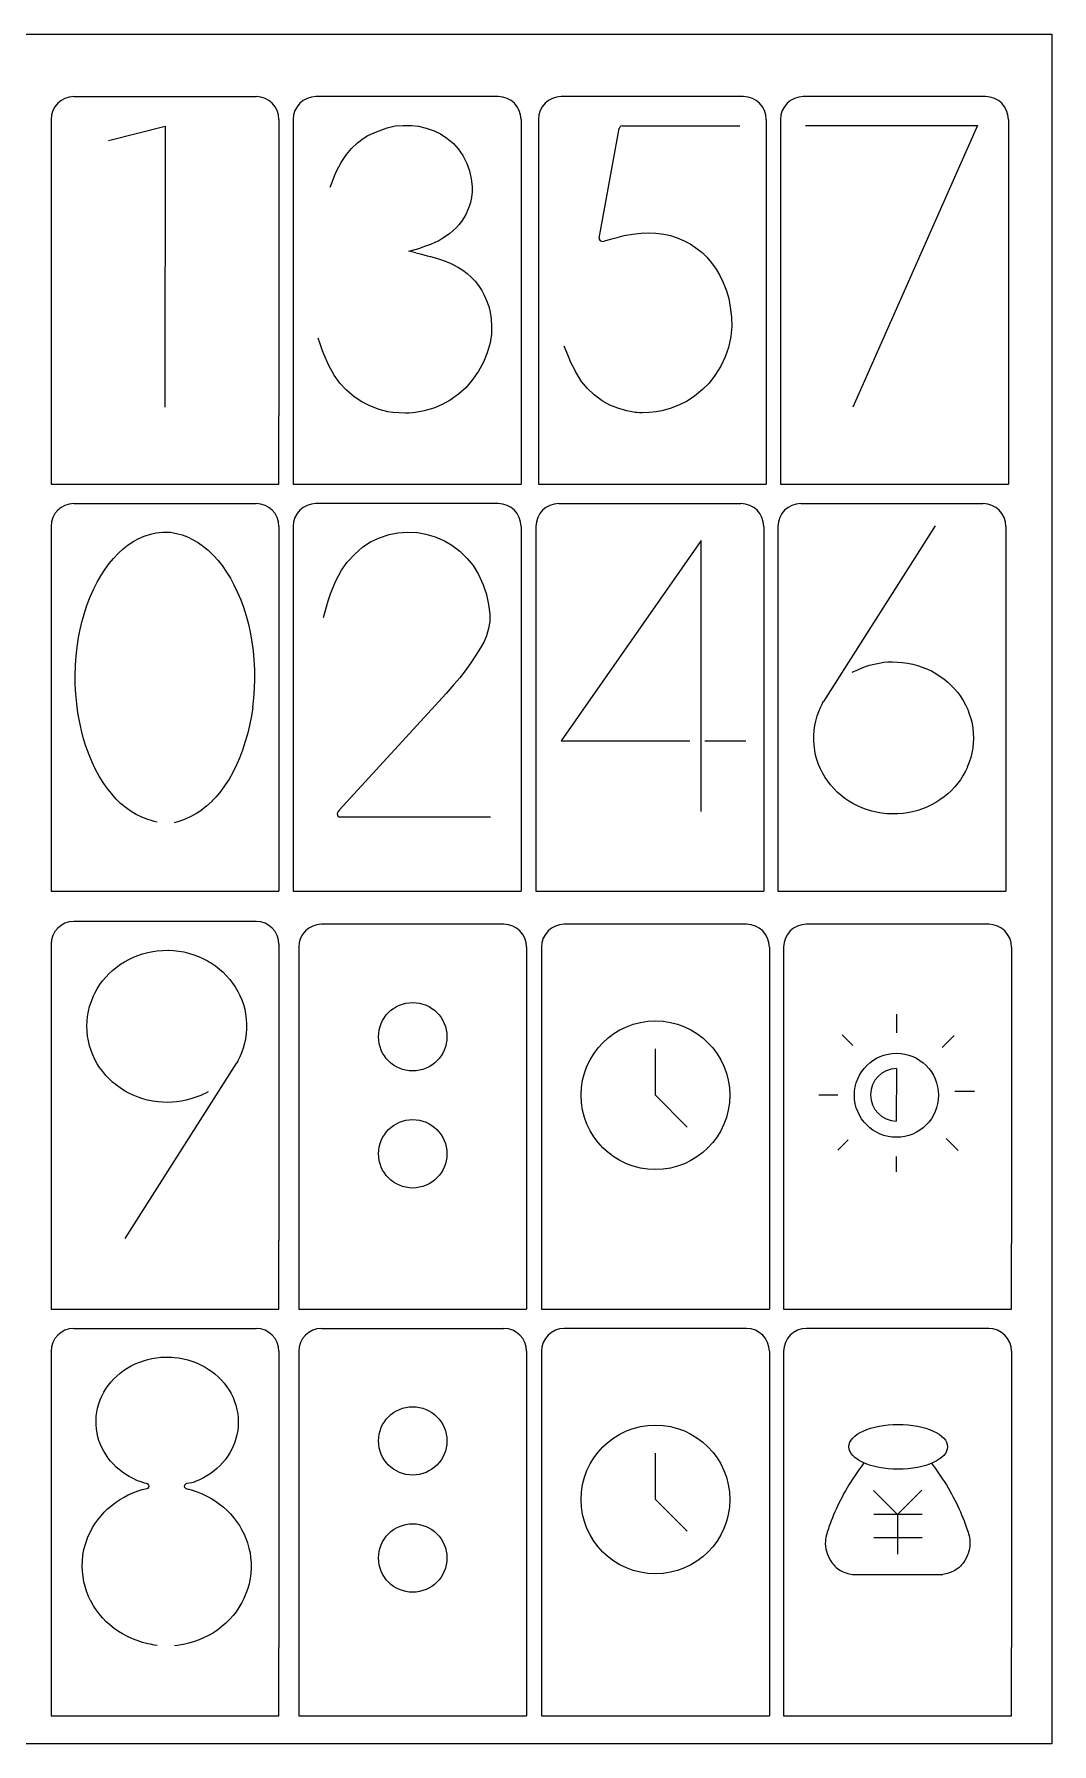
# Model space of a CAD drawing. Header units: millimetres. Extents: x 2133 to 4632, y 1065 to 2652.
# Drawn here: x 3165.2 to 3343.9, y 2342.4 to 2642.4 of the extents above; entities that cross this region are included whole.
import ezdxf

# ---------------------------------------------------------------- set-up
doc = ezdxf.new("R2010")
doc.units = ezdxf.units.MM
doc.layers.add('细实线', color=7, linetype='Continuous', lineweight=25)

msp = doc.modelspace()

# ---------------------------------------------------------------- linework, layer by layer
at = {"color": 7, "linetype": 'Continuous', "lineweight": 25}
for p, q in [((3172.208, 2631.488), (3204.208, 2631.488)), ((3246.7, 2631.488), (3214.7, 2631.488)), ((3289.744, 2631.488), (3257.744, 2631.488)), ((3332.237, 2631.488), (3300.237, 2631.488)), ((3168.208, 2627.488), (3168.208, 2575.488)), ((3208.208, 2627.488), (3208.208, 2575.488)), ((3210.7, 2627.488), (3210.7, 2575.488)), ((3250.7, 2627.488), (3250.7, 2575.488)), ((3253.744, 2627.488), (3253.744, 2575.488)), ((3293.744, 2627.488), (3293.744, 2575.488)), ((3296.237, 2627.488), (3296.237, 2575.488)), ((3336.237, 2627.488), (3336.237, 2575.488)), ((3172.208, 2560.076), (3204.208, 2560.076)), ((3246.7, 2560.076), (3214.7, 2560.076)), ((3257.3, 2560.076), (3289.3, 2560.076)), ((3299.792, 2560.076), (3331.792, 2560.076)), ((3168.208, 2556.076), (3168.208, 2504.076)), ((3208.208, 2556.076), (3208.208, 2504.076)), ((3210.7, 2556.076), (3210.7, 2504.076)), ((3250.7, 2556.076), (3250.7, 2504.076)), ((3253.3, 2556.076), (3253.3, 2504.076)), ((3293.3, 2556.076), (3293.3, 2504.076)), ((3295.792, 2556.076), (3295.792, 2504.076)), ((3335.792, 2556.076), (3335.792, 2504.076)), ((3204.208, 2486.74), (3172.208, 2486.74)), ((3247.68, 2486.253), (3215.68, 2486.253)), ((3290.279, 2486.253), (3258.279, 2486.253)), ((3332.772, 2486.253), (3300.772, 2486.253)), ((3168.208, 2482.74), (3168.208, 2430.74)), ((3208.208, 2482.74), (3208.208, 2430.74)), ((3211.68, 2482.253), (3211.68, 2430.253)), ((3251.68, 2482.253), (3251.68, 2430.253)), ((3254.279, 2482.253), (3254.279, 2430.253)), ((3294.279, 2482.253), (3294.279, 2430.253)), ((3296.772, 2482.253), (3296.772, 2430.253)), ((3336.772, 2482.253), (3336.772, 2430.253)), ((3172.208, 2415.328), (3204.208, 2415.328)), ((3215.679, 2415.328), (3247.679, 2415.328)), ((3290.279, 2415.328), (3258.279, 2415.328)), ((3332.772, 2415.328), (3300.772, 2415.328)), ((3168.208, 2411.328), (3168.208, 2359.328)), ((3208.208, 2411.328), (3208.208, 2359.328)), ((3211.679, 2411.328), (3211.679, 2359.328)), ((3251.679, 2411.328), (3251.679, 2359.328)), ((3254.279, 2411.328), (3254.279, 2359.328)), ((3294.279, 2411.328), (3294.279, 2359.328)), ((3296.772, 2411.328), (3296.772, 2359.328)), ((3336.772, 2411.328), (3336.772, 2359.328))]:
    msp.add_line(p, q, dxfattribs=at)
for points in [[(3223.809, 2624.661), (3225.35, 2625.333)], [(3225.35, 2625.333), (3227.211, 2626.019)], [(3227.211, 2626.019), (3228.584, 2626.338)], [(3228.584, 2626.338), (3229.98, 2626.449)], [(3229.98, 2626.449), (3231.469, 2626.442)], [(3231.469, 2626.442), (3232.717, 2626.303)], [(3232.717, 2626.303), (3234.059, 2625.973)], [(3234.059, 2625.973), (3235.432, 2625.498)], [(3235.432, 2625.498), (3236.552, 2624.961)], [(3220.068, 2621.358), (3220.964, 2622.417)], [(3220.964, 2622.417), (3221.97, 2623.371)], [(3221.97, 2623.371), (3222.971, 2624.169)], [(3222.971, 2624.169), (3223.809, 2624.661)], [(3236.552, 2624.961), (3237.685, 2624.196)], [(3237.685, 2624.196), (3238.82, 2623.245)], [(3238.82, 2623.245), (3239.666, 2622.332)], [(3239.666, 2622.332), (3240.453, 2621.144)], [(3218.314, 2618.4), (3219.125, 2619.923)], [(3219.125, 2619.923), (3220.068, 2621.358)], [(3240.453, 2621.144), (3241.167, 2619.752)], [(3241.167, 2619.752), (3241.645, 2618.446)], [(3217.175, 2615.611), (3217.536, 2616.509)], [(3217.536, 2616.509), (3217.971, 2617.593)], [(3217.971, 2617.593), (3218.314, 2618.4)], [(3241.645, 2618.446), (3241.961, 2617.077)], [(3241.961, 2617.077), (3242.136, 2615.748)], [(3242.005, 2613.818), (3241.817, 2612.887)], [(3242.128, 2614.76), (3242.005, 2613.818)], [(3242.136, 2615.748), (3242.128, 2614.76)], [(3240.646, 2610.195), (3240.237, 2609.597)], [(3240.979, 2610.783), (3240.646, 2610.195)], [(3241.324, 2611.504), (3240.979, 2610.783)], [(3241.607, 2612.191), (3241.324, 2611.504)], [(3241.817, 2612.887), (3241.607, 2612.191)], [(3237.619, 2607.039), (3236.974, 2606.629)], [(3238.176, 2607.457), (3237.619, 2607.039)], [(3238.784, 2607.974), (3238.176, 2607.457)], [(3239.312, 2608.476), (3238.784, 2607.974)], [(3239.759, 2608.979), (3239.312, 2608.476)], [(3240.237, 2609.597), (3239.759, 2608.979)], [(3267.582, 2606.785), (3268.815, 2607.097)], [(3268.815, 2607.097), (3270.255, 2607.363)], [(3270.255, 2607.363), (3271.761, 2607.547)], [(3271.761, 2607.547), (3273.018, 2607.606)], [(3273.018, 2607.606), (3274.345, 2607.534)], [(3274.345, 2607.534), (3275.746, 2607.36)], [(3275.746, 2607.36), (3276.904, 2607.117)], [(3276.904, 2607.117), (3278.097, 2606.726)], [(3233.153, 2604.963), (3232.994, 2604.917)], [(3233.305, 2605.009), (3233.153, 2604.963)], [(3233.952, 2605.226), (3233.288, 2605.004)], [(3234.813, 2605.552), (3233.952, 2605.226)], [(3235.572, 2605.874), (3234.813, 2605.552)], [(3236.236, 2606.208), (3235.572, 2605.874)], [(3236.974, 2606.629), (3236.236, 2606.208)], [(3265.416, 2606.171), (3266.385, 2606.456)], [(3266.372, 2606.453), (3267.582, 2606.785)], [(3278.097, 2606.726), (3279.352, 2606.208)], [(3279.352, 2606.208), (3280.376, 2605.678)], [(3280.376, 2605.678), (3281.397, 2604.986)], [(3281.397, 2604.986), (3282.462, 2604.138)], [(3282.462, 2604.138), (3283.318, 2603.327)], [(3232.992, 2603.879), (3233.658, 2603.708)], [(3233.658, 2603.708), (3234.238, 2603.569)], [(3234.238, 2603.569), (3234.795, 2603.438)], [(3234.795, 2603.438), (3235.843, 2603.154)], [(3235.843, 2603.154), (3236.935, 2602.804)], [(3236.935, 2602.804), (3237.831, 2602.464)], [(3237.831, 2602.464), (3238.775, 2602.016)], [(3238.746, 2602.029), (3239.724, 2601.495)], [(3239.693, 2601.512), (3240.457, 2601.029)], [(3240.457, 2601.029), (3241.221, 2600.435)], [(3283.318, 2603.327), (3284.133, 2602.35)], [(3284.133, 2602.35), (3284.965, 2601.187)], [(3284.965, 2601.187), (3285.614, 2600.107)], [(3241.221, 2600.435), (3241.995, 2599.743)], [(3241.995, 2599.743), (3242.614, 2599.101)], [(3242.614, 2599.101), (3243.205, 2598.34)], [(3243.205, 2598.34), (3243.79, 2597.46)], [(3285.614, 2600.107), (3286.189, 2598.859)], [(3286.173, 2598.9), (3286.745, 2597.399)], [(3243.79, 2597.46), (3244.242, 2596.653)], [(3244.242, 2596.653), (3244.641, 2595.718)], [(3244.641, 2595.718), (3245.017, 2594.636)], [(3286.745, 2597.399), (3287.148, 2596.058)], [(3287.148, 2596.058), (3287.427, 2594.539)], [(3245.017, 2594.636), (3245.279, 2593.666)], [(3245.279, 2593.666), (3245.447, 2592.505)], [(3245.447, 2592.505), (3245.53, 2591.116)], [(3287.427, 2594.539), (3287.619, 2592.767)], [(3287.619, 2592.767), (3287.674, 2591.137)], [(3215.393, 2588.272), (3215.102, 2589.136)], [(3245.509, 2589.821), (3245.259, 2588.308)], [(3245.53, 2591.116), (3245.509, 2589.821)], [(3287.493, 2589.396), (3287.081, 2587.474)], [(3287.674, 2591.137), (3287.493, 2589.396)], [(3215.872, 2586.912), (3215.39, 2588.281)], [(3216.139, 2586.154), (3215.872, 2586.913)], [(3216.906, 2584.399), (3216.139, 2586.154)], [(3244.756, 2586.549), (3244.107, 2584.924)], [(3245.259, 2588.308), (3244.756, 2586.549)], [(3258.594, 2586.901), (3258.258, 2587.727)], [(3259.133, 2585.593), (3258.594, 2586.901)], [(3287.081, 2587.474), (3286.525, 2585.809)], [(3217.889, 2582.63), (3216.906, 2584.399)], [(3243.206, 2583.309), (3242.083, 2581.68)], [(3244.107, 2584.924), (3243.206, 2583.309)], [(3259.438, 2584.857), (3259.133, 2585.594)], [(3260.282, 2583.187), (3259.438, 2584.857)], [(3261.329, 2581.532), (3260.247, 2583.243)], [(3285.733, 2584.213), (3284.717, 2582.559)], [(3286.525, 2585.809), (3285.733, 2584.213)], [(3218.877, 2581.225), (3217.889, 2582.63)], [(3220.022, 2580.03), (3218.877, 2581.225)], [(3221.421, 2578.833), (3220.022, 2580.03)], [(3240.996, 2580.41), (3239.728, 2579.305)], [(3242.083, 2581.68), (3240.996, 2580.41)], [(3262.356, 2580.248), (3261.329, 2581.532)], [(3263.53, 2579.174), (3262.356, 2580.248)], [(3282.553, 2580.087), (3281.159, 2578.929)], [(3283.713, 2581.239), (3282.553, 2580.087)], [(3284.717, 2582.559), (3283.713, 2581.239)], [(3222.739, 2577.924), (3221.421, 2578.833)], [(3224.145, 2577.233), (3222.739, 2577.924)], [(3225.802, 2576.607), (3224.145, 2577.233)], [(3236.866, 2577.448), (3235.374, 2576.851)], [(3238.236, 2578.235), (3236.866, 2577.448)], [(3239.728, 2579.305), (3238.236, 2578.235)], [(3264.945, 2578.124), (3263.53, 2579.174)], [(3266.261, 2577.355), (3264.945, 2578.124)], [(3267.656, 2576.805), (3266.261, 2577.355)], [(3278.497, 2577.403), (3276.879, 2576.767)], [(3279.865, 2578.049), (3278.497, 2577.403)], [(3281.159, 2578.929), (3279.865, 2578.049)], [(3227.308, 2576.199), (3225.802, 2576.607)], [(3228.214, 2576.065), (3227.308, 2576.199)], [(3229.288, 2575.979), (3228.214, 2576.065)], [(3230.41, 2575.95), (3229.288, 2575.979)], [(3231.032, 2575.96), (3230.41, 2575.95)], [(3231.619, 2575.991), (3231.032, 2575.96)], [(3232.142, 2576.042), (3231.619, 2575.991)], [(3233.67, 2576.344), (3232.142, 2576.042)], [(3235.374, 2576.851), (3233.67, 2576.344)], [(3269.288, 2576.339), (3267.656, 2576.805)], [(3270.746, 2576.077), (3269.288, 2576.339)], [(3271.088, 2576.049), (3270.746, 2576.077)], [(3271.504, 2576.03), (3271.088, 2576.049)], [(3271.952, 2576.024), (3271.504, 2576.03)], [(3273.179, 2576.063), (3271.952, 2576.024)], [(3274.384, 2576.174), (3273.179, 2576.063)], [(3275.432, 2576.347), (3274.338, 2576.166)], [(3276.879, 2576.767), (3275.432, 2576.347)], [(3181.724, 2552.813), (3182.727, 2553.475)], [(3182.727, 2553.475), (3183.633, 2553.981)], [(3183.633, 2553.981), (3184.572, 2554.369)], [(3184.572, 2554.369), (3185.655, 2554.712)], [(3185.655, 2554.712), (3186.636, 2554.931)], [(3186.636, 2554.931), (3187.202, 2555.002)], [(3187.202, 2555.002), (3187.845, 2555.047)], [(3187.845, 2555.047), (3188.488, 2555.063)], [(3188.488, 2555.063), (3188.832, 2555.058)], [(3188.832, 2555.058), (3189.149, 2555.041)], [(3189.149, 2555.041), (3189.421, 2555.015)], [(3189.421, 2555.015), (3190.239, 2554.855)], [(3190.239, 2554.855), (3191.218, 2554.577)], [(3191.218, 2554.577), (3192.148, 2554.238)], [(3192.148, 2554.238), (3193.057, 2553.793)], [(3193.057, 2553.793), (3194.077, 2553.193)], [(3194.077, 2553.193), (3194.973, 2552.574)], [(3222.953, 2552.499), (3224.272, 2553.352)], [(3224.272, 2553.352), (3225.867, 2554.083)], [(3225.867, 2554.083), (3227.57, 2554.664)], [(3227.57, 2554.664), (3229.043, 2554.957)], [(3229.043, 2554.957), (3230.735, 2555.05)], [(3230.735, 2555.05), (3232.501, 2554.978)], [(3232.501, 2554.978), (3233.977, 2554.735)], [(3233.977, 2554.735), (3235.593, 2554.229)], [(3235.593, 2554.229), (3237.237, 2553.539)], [(3237.237, 2553.539), (3238.562, 2552.785)], [(3178.39, 2549.551), (3179.156, 2550.455)], [(3179.156, 2550.455), (3180.049, 2551.395)], [(3180.049, 2551.395), (3180.863, 2552.154)], [(3180.863, 2552.154), (3181.724, 2552.813)], [(3194.973, 2552.574), (3195.791, 2551.878)], [(3195.791, 2551.878), (3196.706, 2550.991)], [(3196.706, 2550.991), (3197.506, 2550.12)], [(3197.506, 2550.12), (3198.224, 2549.195)], [(3220.173, 2549.824), (3221.496, 2551.233)], [(3221.496, 2551.233), (3222.953, 2552.499)], [(3238.562, 2552.785), (3239.926, 2551.719)], [(3239.926, 2551.719), (3241.265, 2550.443)], [(3241.265, 2550.443), (3242.282, 2549.206)], [(3176.271, 2546.268), (3176.921, 2547.387)], [(3176.921, 2547.387), (3177.685, 2548.571)], [(3177.685, 2548.571), (3178.39, 2549.551)], [(3198.224, 2549.195), (3199.015, 2548.057)], [(3199.015, 2548.057), (3199.699, 2546.965)], [(3218.125, 2546.401), (3219.153, 2548.379)], [(3219.153, 2548.379), (3220.173, 2549.824)], [(3242.282, 2549.206), (3243.221, 2547.621)], [(3243.221, 2547.621), (3244.067, 2545.795)], [(3175.077, 2543.704), (3175.692, 2545.098)], [(3175.692, 2545.098), (3176.271, 2546.268)], [(3199.699, 2546.965), (3200.299, 2545.842)], [(3200.299, 2545.842), (3200.945, 2544.487)], [(3200.945, 2544.487), (3201.495, 2543.203)], [(3216.856, 2543.005), (3217.245, 2544.248)], [(3217.245, 2544.248), (3218.125, 2546.401)], [(3244.067, 2545.795), (3244.623, 2544.114)], [(3244.623, 2544.114), (3244.996, 2542.356)], [(3173.673, 2539.476), (3174.125, 2541.069)], [(3174.125, 2541.069), (3174.562, 2542.398)], [(3174.562, 2542.398), (3175.077, 2543.704)], [(3201.495, 2543.203), (3201.958, 2541.913)], [(3201.958, 2541.913), (3202.439, 2540.376)], [(3216.023, 2540.084), (3216.437, 2541.535)], [(3216.437, 2541.535), (3216.861, 2543.022)], [(3244.996, 2542.356), (3245.205, 2540.673)], [(3173.043, 2536.578), (3173.319, 2538.036)], [(3173.311, 2538.002), (3173.679, 2539.499)], [(3202.439, 2540.376), (3202.836, 2538.928)], [(3202.836, 2538.928), (3203.144, 2537.501)], [(3244.992, 2538.161), (3244.632, 2536.882)], [(3245.201, 2539.41), (3244.992, 2538.161)], [(3245.205, 2540.673), (3245.201, 2539.41)], [(3172.786, 2534.866), (3173.043, 2536.578)], [(3203.144, 2537.501), (3203.441, 2535.815)], [(3203.441, 2535.815), (3203.664, 2534.235)], [(3244.196, 2535.865), (3243.57, 2534.74)], [(3244.632, 2536.882), (3244.196, 2535.865)], [(3172.502, 2531.726), (3172.601, 2533.276)], [(3172.601, 2533.276), (3172.786, 2534.866)], [(3203.664, 2534.235), (3203.8, 2532.705)], [(3203.8, 2532.705), (3203.892, 2530.918)], [(3242.007, 2532.288), (3241.039, 2530.953)], [(3242.784, 2533.452), (3242.007, 2532.288)], [(3243.57, 2534.74), (3242.784, 2533.452)], [(3312.668, 2531.919), (3313.524, 2532.092)], [(3313.524, 2532.092), (3314.382, 2532.226)], [(3314.382, 2532.226), (3315.066, 2532.292)], [(3315.066, 2532.292), (3315.878, 2532.306)], [(3315.878, 2532.306), (3316.788, 2532.281)], [(3316.788, 2532.281), (3317.606, 2532.218)], [(3317.606, 2532.218), (3318.527, 2532.083)], [(3318.527, 2532.083), (3319.485, 2531.893)], [(3172.452, 2529.931), (3172.502, 2531.726)], [(3172.461, 2528.282), (3172.452, 2529.931)], [(3203.923, 2529.257), (3203.874, 2527.694)], [(3203.892, 2530.918), (3203.923, 2529.257)], [(3239.927, 2529.483), (3238.903, 2528.339)], [(3241.039, 2530.953), (3239.927, 2529.483)], [(3308.789, 2530.471), (3309.228, 2530.671)], [(3309.228, 2530.671), (3309.782, 2530.923)], [(3309.779, 2530.922), (3310.128, 2531.078)], [(3310.128, 2531.078), (3310.972, 2531.406)], [(3310.972, 2531.406), (3311.878, 2531.707)], [(3311.878, 2531.707), (3312.668, 2531.919)], [(3319.485, 2531.893), (3320.275, 2531.688)], [(3320.275, 2531.688), (3321.126, 2531.395)], [(3321.126, 2531.395), (3322.008, 2531.042)], [(3322.008, 2531.042), (3322.727, 2530.704)], [(3322.727, 2530.704), (3323.492, 2530.264)], [(3323.492, 2530.264), (3324.279, 2529.765)], [(3324.279, 2529.765), (3324.918, 2529.307)], [(3324.918, 2529.307), (3325.579, 2528.752)], [(3172.547, 2526.724), (3172.461, 2528.282)], [(3172.71, 2524.961), (3172.547, 2526.724)], [(3203.876, 2527.716), (3203.753, 2525.914)], [(3325.579, 2528.752), (3326.252, 2528.125)], [(3326.252, 2528.125), (3326.79, 2527.564)], [(3326.79, 2527.564), (3327.33, 2526.904)], [(3327.33, 2526.904), (3327.872, 2526.167)], [(3327.872, 2526.167), (3328.293, 2525.515)], [(3172.911, 2523.374), (3172.71, 2524.961)], [(3173.174, 2521.919), (3172.911, 2523.374)], [(3203.593, 2524.324), (3203.361, 2522.822)], [(3203.755, 2525.933), (3203.588, 2524.294)], [(3302.682, 2522.815), (3302.958, 2523.61)], [(3302.958, 2523.61), (3303.256, 2524.303)], [(3303.256, 2524.303), (3303.603, 2525.019)], [(3328.293, 2525.515), (3328.697, 2524.767)], [(3328.697, 2524.767), (3329.087, 2523.936)], [(3329.087, 2523.936), (3329.376, 2523.211)], [(3329.376, 2523.211), (3329.625, 2522.391)], [(3173.535, 2520.281), (3173.174, 2521.919)], [(3173.913, 2518.816), (3173.535, 2520.281)], [(3203.038, 2521.156), (3202.69, 2519.647)], [(3203.365, 2522.844), (3203.038, 2521.156)], [(3302.073, 2519.357), (3302.143, 2520.301)], [(3302.143, 2520.301), (3302.254, 2521.14)], [(3302.254, 2521.14), (3302.427, 2521.924)], [(3302.427, 2521.924), (3302.682, 2522.815)], [(3329.625, 2522.391), (3329.846, 2521.485)], [(3329.846, 2521.485), (3329.986, 2520.7)], [(3329.986, 2520.7), (3330.069, 2519.797)], [(3174.333, 2517.495), (3173.913, 2518.816)], [(3174.871, 2516.019), (3174.333, 2517.495)], [(3202.302, 2518.302), (3201.798, 2516.79)], [(3202.69, 2519.647), (3202.302, 2518.302)], [(3302.063, 2518.535), (3302.073, 2519.357)], [(3302.124, 2517.685), (3302.063, 2518.535)], [(3302.246, 2516.75), (3302.124, 2517.685)], [(3329.978, 2517.21), (3329.82, 2516.283)], [(3330.076, 2518.074), (3329.978, 2517.21)], [(3330.066, 2519.833), (3330.098, 2518.885)], [(3330.098, 2518.885), (3330.076, 2518.074)], [(3175.406, 2514.708), (3174.871, 2516.019)], [(3175.965, 2513.55), (3175.406, 2514.708)], [(3200.77, 2514.233), (3200.104, 2512.908)], [(3201.3, 2515.424), (3200.77, 2514.233)], [(3201.798, 2516.79), (3201.3, 2515.424)], [(3302.4, 2515.955), (3302.246, 2516.75)], [(3302.627, 2515.158), (3302.4, 2515.955)], [(3302.929, 2514.284), (3302.627, 2515.158)], [(3303.235, 2513.547), (3302.929, 2514.284)], [(3329.373, 2514.704), (3329.024, 2513.809)], [(3329.637, 2515.508), (3329.373, 2514.704)], [(3329.82, 2516.283), (3329.637, 2515.508)], [(3176.66, 2512.268), (3175.965, 2513.55)], [(3177.334, 2511.144), (3176.66, 2512.268)], [(3178.013, 2510.176), (3177.334, 2511.144)], [(3199.445, 2511.726), (3198.791, 2510.72)], [(3200.104, 2512.908), (3199.445, 2511.726)], [(3303.61, 2512.821), (3303.235, 2513.547)], [(3304.074, 2512.03), (3303.61, 2512.821)], [(3304.517, 2511.366), (3304.074, 2512.03)], [(3305.023, 2510.726), (3304.517, 2511.366)], [(3327.803, 2511.629), (3327.342, 2510.991)], [(3328.297, 2512.402), (3327.803, 2511.629)], [(3328.708, 2513.129), (3328.297, 2512.402)], [(3329.038, 2513.844), (3328.708, 2513.129)], [(3178.844, 2509.122), (3178.013, 2510.176)], [(3179.637, 2508.219), (3178.844, 2509.122)], [(3180.417, 2507.469), (3179.637, 2508.219)], [(3197.196, 2508.644), (3196.436, 2507.849)], [(3197.984, 2509.615), (3197.196, 2508.644)], [(3198.791, 2510.72), (3197.984, 2509.615)], [(3305.63, 2510.036), (3305.023, 2510.726)], [(3306.194, 2509.462), (3305.63, 2510.036)], [(3306.813, 2508.925), (3306.194, 2509.462)], [(3307.545, 2508.353), (3306.813, 2508.925)], [(3308.215, 2507.886), (3307.545, 2508.353)], [(3324.185, 2508.07), (3323.507, 2507.632)], [(3324.939, 2508.616), (3324.185, 2508.07)], [(3325.591, 2509.143), (3324.939, 2508.616)], [(3326.168, 2509.689), (3325.591, 2509.143)], [(3326.802, 2510.357), (3326.168, 2509.689)], [(3327.342, 2510.991), (3326.802, 2510.357)], [(3181.366, 2506.678), (3180.417, 2507.469)], [(3182.258, 2506.025), (3181.366, 2506.678)], [(3183.124, 2505.519), (3182.258, 2506.025)], [(3184.162, 2505.028), (3183.124, 2505.519)], [(3185.164, 2504.646), (3184.162, 2505.028)], [(3192.733, 2505.161), (3191.739, 2504.715)], [(3193.756, 2505.716), (3192.733, 2505.161)], [(3194.655, 2506.304), (3193.756, 2505.716)], [(3195.534, 2507.022), (3194.608, 2506.274)], [(3196.464, 2507.875), (3195.508, 2507.001)], [(3308.93, 2507.465), (3308.215, 2507.886)], [(3309.768, 2507.03), (3308.93, 2507.465)], [(3310.529, 2506.685), (3309.768, 2507.03)], [(3311.322, 2506.397), (3310.529, 2506.685)], [(3312.247, 2506.117), (3311.322, 2506.397)], [(3313.081, 2505.911), (3312.247, 2506.117)], [(3313.935, 2505.771), (3313.081, 2505.911)], [(3314.923, 2505.662), (3313.935, 2505.771)], [(3315.801, 2505.612), (3314.923, 2505.662)], [(3315.831, 2505.612), (3315.801, 2505.612)], [(3315.918, 2505.616), (3315.881, 2505.616)], [(3316.815, 2505.643), (3315.918, 2505.616)], [(3317.74, 2505.716), (3316.815, 2505.643)], [(3318.523, 2505.817), (3317.74, 2505.716)], [(3319.382, 2505.997), (3318.523, 2505.817)], [(3320.321, 2506.245), (3319.382, 2505.997)], [(3321.143, 2506.509), (3320.321, 2506.245)], [(3321.905, 2506.823), (3321.143, 2506.509)], [(3322.761, 2507.229), (3321.905, 2506.823)], [(3323.507, 2507.632), (3322.761, 2507.229)], [(3185.624, 2504.509), (3185.164, 2504.646)], [(3186.324, 2504.307), (3185.619, 2504.511)], [(3186.857, 2504.152), (3186.325, 2504.307)], [(3190.456, 2504.256), (3189.832, 2504.034)], [(3191.279, 2504.549), (3190.456, 2504.256)], [(3191.739, 2504.715), (3191.279, 2504.549)], [(3183.452, 2480.802), (3184.274, 2481.066)], [(3184.274, 2481.066), (3185.213, 2481.314)], [(3185.213, 2481.314), (3186.072, 2481.493)], [(3186.072, 2481.493), (3186.855, 2481.595)], [(3186.855, 2481.595), (3187.78, 2481.667)], [(3187.78, 2481.667), (3188.676, 2481.695)], [(3188.676, 2481.695), (3188.714, 2481.695)], [(3188.764, 2481.699), (3188.794, 2481.699)], [(3188.794, 2481.699), (3189.672, 2481.649)], [(3189.672, 2481.649), (3190.659, 2481.54)], [(3190.659, 2481.54), (3191.514, 2481.4)], [(3191.514, 2481.4), (3192.348, 2481.194)], [(3192.348, 2481.194), (3193.273, 2480.914)], [(3178.427, 2477.622), (3179.004, 2478.168)], [(3179.004, 2478.168), (3179.656, 2478.695)], [(3179.656, 2478.695), (3180.41, 2479.241)], [(3180.41, 2479.241), (3181.088, 2479.679)], [(3181.088, 2479.679), (3181.834, 2480.082)], [(3181.834, 2480.082), (3182.69, 2480.488)], [(3182.69, 2480.488), (3183.452, 2480.802)], [(3193.273, 2480.914), (3194.066, 2480.626)], [(3194.066, 2480.626), (3194.827, 2480.281)], [(3194.827, 2480.281), (3195.665, 2479.845)], [(3195.665, 2479.845), (3196.38, 2479.425)], [(3196.38, 2479.425), (3197.05, 2478.958)], [(3197.05, 2478.958), (3197.782, 2478.386)], [(3197.782, 2478.386), (3198.401, 2477.848)], [(3176.298, 2474.909), (3176.792, 2475.682)], [(3176.792, 2475.682), (3177.253, 2476.32)], [(3177.253, 2476.32), (3177.793, 2476.954)], [(3177.793, 2476.954), (3178.427, 2477.622)], [(3198.401, 2477.848), (3198.965, 2477.275)], [(3198.965, 2477.275), (3199.572, 2476.585)], [(3199.572, 2476.585), (3200.078, 2475.945)], [(3200.078, 2475.945), (3200.521, 2475.281)], [(3200.521, 2475.281), (3200.985, 2474.49)], [(3174.958, 2471.803), (3175.221, 2472.607)], [(3175.221, 2472.607), (3175.571, 2473.502)], [(3175.557, 2473.467), (3175.887, 2474.181)], [(3175.887, 2474.181), (3176.298, 2474.909)], [(3200.985, 2474.49), (3201.36, 2473.764)], [(3201.36, 2473.764), (3201.666, 2473.027)], [(3201.666, 2473.027), (3201.968, 2472.153)], [(3201.968, 2472.153), (3202.195, 2471.356)], [(3174.497, 2468.426), (3174.519, 2469.237)], [(3174.519, 2469.237), (3174.617, 2470.101)], [(3174.617, 2470.101), (3174.775, 2471.028)], [(3174.775, 2471.028), (3174.958, 2471.803)], [(3202.195, 2471.356), (3202.349, 2470.561)], [(3202.349, 2470.561), (3202.471, 2469.626)], [(3202.471, 2469.626), (3202.532, 2468.776)], [(3174.529, 2467.478), (3174.497, 2468.426)], [(3174.609, 2466.611), (3174.526, 2467.514)], [(3174.749, 2465.826), (3174.609, 2466.611)], [(3202.341, 2466.171), (3202.168, 2465.387)], [(3202.452, 2467.01), (3202.341, 2466.171)], [(3202.522, 2467.954), (3202.452, 2467.01)], [(3202.532, 2468.776), (3202.522, 2467.954)], [(3174.97, 2464.92), (3174.749, 2465.826)], [(3175.219, 2464.1), (3174.97, 2464.92)], [(3175.508, 2463.375), (3175.219, 2464.1)], [(3175.898, 2462.544), (3175.508, 2463.375)], [(3201.339, 2463.008), (3200.992, 2462.291)], [(3201.636, 2463.701), (3201.339, 2463.008)], [(3201.913, 2464.496), (3201.636, 2463.701)], [(3202.168, 2465.387), (3201.913, 2464.496)], [(3176.301, 2461.795), (3175.898, 2462.544)], [(3176.723, 2461.144), (3176.301, 2461.795)], [(3177.265, 2460.407), (3176.723, 2461.144)], [(3177.805, 2459.747), (3177.265, 2460.407)], [(3178.342, 2459.186), (3177.805, 2459.747)], [(3179.016, 2458.559), (3178.342, 2459.186)], [(3179.677, 2458.004), (3179.016, 2458.559)], [(3180.316, 2457.546), (3179.677, 2458.004)], [(3181.103, 2457.047), (3180.316, 2457.546)], [(3181.868, 2456.607), (3181.103, 2457.047)], [(3182.587, 2456.269), (3181.868, 2456.607)], [(3183.469, 2455.916), (3182.587, 2456.269)], [(3184.32, 2455.623), (3183.469, 2455.916)], [(3185.11, 2455.418), (3184.32, 2455.623)], [(3186.068, 2455.228), (3185.11, 2455.418)], [(3186.989, 2455.093), (3186.068, 2455.228)], [(3187.807, 2455.03), (3186.989, 2455.093)], [(3188.717, 2455.004), (3187.807, 2455.03)], [(3189.528, 2455.019), (3188.717, 2455.004)], [(3190.213, 2455.085), (3189.528, 2455.019)], [(3191.071, 2455.219), (3190.213, 2455.085)], [(3191.927, 2455.392), (3191.071, 2455.219)], [(3192.716, 2455.604), (3191.927, 2455.392)], [(3193.623, 2455.905), (3192.716, 2455.604)], [(3194.467, 2456.233), (3193.623, 2455.905)], [(3194.816, 2456.389), (3194.467, 2456.233)], [(3195.367, 2456.64), (3194.813, 2456.388)], [(3195.806, 2456.84), (3195.367, 2456.64)], [(3182.276, 2408.76), (3182.941, 2409.097)], [(3182.941, 2409.097), (3183.631, 2409.381)], [(3183.631, 2409.381), (3184.442, 2409.668)], [(3184.442, 2409.668), (3185.18, 2409.887)], [(3185.18, 2409.887), (3185.913, 2410.048)], [(3185.913, 2410.048), (3186.74, 2410.189)], [(3186.74, 2410.189), (3187.459, 2410.275)], [(3187.459, 2410.275), (3187.721, 2410.291)], [(3187.721, 2410.291), (3188.044, 2410.301)], [(3188.044, 2410.301), (3188.397, 2410.304)], [(3188.397, 2410.304), (3188.894, 2410.298)], [(3188.894, 2410.298), (3189.375, 2410.28)], [(3189.375, 2410.28), (3189.802, 2410.25)], [(3189.802, 2410.25), (3190.584, 2410.15)], [(3190.584, 2410.15), (3191.456, 2409.992)], [(3191.456, 2409.992), (3192.218, 2409.813)], [(3192.218, 2409.813), (3192.934, 2409.585)], [(3192.934, 2409.585), (3193.736, 2409.283)], [(3193.736, 2409.283), (3194.434, 2408.978)], [(3178.738, 2405.951), (3179.216, 2406.483)], [(3179.216, 2406.483), (3179.736, 2406.977)], [(3179.736, 2406.977), (3180.357, 2407.505)], [(3180.357, 2407.505), (3180.937, 2407.947)], [(3180.937, 2407.947), (3181.549, 2408.342)], [(3181.549, 2408.342), (3182.276, 2408.76)], [(3194.434, 2408.978), (3195.077, 2408.636)], [(3195.077, 2408.636), (3195.794, 2408.205)], [(3195.794, 2408.205), (3196.411, 2407.789)], [(3196.411, 2407.789), (3196.97, 2407.344)], [(3196.97, 2407.344), (3197.579, 2406.803)], [(3197.579, 2406.803), (3198.101, 2406.287)], [(3198.101, 2406.287), (3198.559, 2405.754)], [(3176.812, 2402.784), (3177.098, 2403.43)], [(3177.098, 2403.43), (3177.463, 2404.139)], [(3177.463, 2404.139), (3177.825, 2404.747)], [(3177.825, 2404.747), (3178.236, 2405.324)], [(3178.236, 2405.324), (3178.738, 2405.951)], [(3198.559, 2405.754), (3199.047, 2405.116)], [(3199.047, 2405.116), (3199.456, 2404.515)], [(3199.456, 2404.515), (3199.799, 2403.908)], [(3199.799, 2403.908), (3200.149, 2403.189)], [(3200.149, 2403.189), (3200.428, 2402.517)], [(3176.139, 2399.926), (3176.223, 2400.634)], [(3176.223, 2400.634), (3176.37, 2401.337)], [(3176.37, 2401.337), (3176.582, 2402.113)], [(3176.582, 2402.113), (3176.812, 2402.784)], [(3200.428, 2402.517), (3200.639, 2401.852)], [(3200.639, 2401.852), (3200.833, 2401.068)], [(3200.833, 2401.068), (3200.967, 2400.339)], [(3200.967, 2400.339), (3201.033, 2399.639)], [(3176.094, 2399.129), (3176.139, 2399.926)], [(3176.098, 2398.424), (3176.094, 2399.129)], [(3176.161, 2397.738), (3176.098, 2398.424)], [(3176.279, 2396.975), (3176.161, 2397.738)], [(3200.961, 2397.448), (3200.825, 2396.688)], [(3201.039, 2398.117), (3200.961, 2397.448)], [(3201.033, 2399.639), (3201.06, 2398.838)], [(3201.06, 2398.838), (3201.039, 2398.117)], [(3176.421, 2396.312), (3176.279, 2396.975)], [(3176.617, 2395.675), (3176.421, 2396.312)], [(3176.879, 2394.968), (3176.617, 2395.675)], [(3177.147, 2394.354), (3176.879, 2394.968)], [(3177.46, 2393.772), (3177.147, 2394.354)], [(3199.884, 2394.053), (3199.562, 2393.484)], [(3200.176, 2394.682), (3199.884, 2394.053)], [(3200.456, 2395.385), (3200.176, 2394.682)], [(3200.662, 2396.007), (3200.456, 2395.385)], [(3200.825, 2396.688), (3200.662, 2396.007)], [(3177.853, 2393.131), (3177.46, 2393.772)], [(3178.235, 2392.577), (3177.853, 2393.131)], [(3178.652, 2392.06), (3178.235, 2392.577)], [(3179.16, 2391.497), (3178.652, 2392.06)], [(3179.643, 2391.014), (3179.16, 2391.497)], [(3180.151, 2390.575), (3179.643, 2391.014)], [(3197.798, 2391.224), (3197.288, 2390.736)], [(3198.321, 2391.78), (3197.798, 2391.224)], [(3198.746, 2392.283), (3198.321, 2391.78)], [(3199.153, 2392.847), (3198.746, 2392.283)], [(3199.562, 2393.484), (3199.153, 2392.847)], [(3180.76, 2390.104), (3180.151, 2390.575)], [(3181.33, 2389.705), (3180.76, 2390.104)], [(3181.915, 2389.356), (3181.33, 2389.705)], [(3182.614, 2388.986), (3181.915, 2389.356)], [(3183.27, 2388.678), (3182.614, 2388.986)], [(3183.561, 2388.56), (3183.27, 2388.678)], [(3183.859, 2388.45), (3183.561, 2388.56)], [(3184.195, 2388.335), (3183.859, 2388.45)], [(3193.13, 2388.315), (3192.892, 2388.266)], [(3193.358, 2388.375), (3193.13, 2388.315)], [(3193.574, 2388.458), (3193.358, 2388.375)], [(3194.248, 2388.758), (3193.574, 2388.458)], [(3194.961, 2389.115), (3194.248, 2388.758)], [(3195.55, 2389.451), (3194.961, 2389.115)], [(3196.148, 2389.85), (3195.55, 2389.451)], [(3196.823, 2390.351), (3196.148, 2389.85)], [(3197.288, 2390.736), (3196.823, 2390.351)], [(3179.49, 2384.789), (3180.207, 2385.266)], [(3180.207, 2385.266), (3181.03, 2385.756)], [(3181.03, 2385.756), (3181.765, 2386.143)], [(3181.765, 2386.143), (3182.57, 2386.493)], [(3182.57, 2386.493), (3183.484, 2386.837)], [(3183.484, 2386.837), (3184.2, 2387.068)], [(3192.977, 2386.944), (3193.026, 2386.929)], [(3193.026, 2386.929), (3193.121, 2386.9)], [(3193.121, 2386.9), (3193.845, 2386.649)], [(3193.845, 2386.649), (3194.744, 2386.287)], [(3194.744, 2386.287), (3195.548, 2385.917)], [(3195.548, 2385.917), (3196.257, 2385.525)], [(3196.257, 2385.525), (3197.061, 2385.023)], [(3197.061, 2385.023), (3197.776, 2384.525)], [(3176.396, 2381.75), (3176.98, 2382.48)], [(3176.98, 2382.48), (3177.519, 2383.081)], [(3177.519, 2383.081), (3178.133, 2383.67)], [(3178.133, 2383.67), (3178.846, 2384.289)], [(3178.846, 2384.289), (3179.49, 2384.789)], [(3197.776, 2384.525), (3198.394, 2384.023)], [(3198.394, 2384.023), (3199.087, 2383.395)], [(3199.087, 2383.395), (3199.696, 2382.785)], [(3199.696, 2382.785), (3200.21, 2382.187)], [(3200.21, 2382.187), (3200.773, 2381.451)], [(3174.686, 2378.785), (3175.045, 2379.554)], [(3175.045, 2379.554), (3175.484, 2380.379)], [(3175.484, 2380.379), (3175.901, 2381.063)], [(3175.901, 2381.063), (3176.396, 2381.75)], [(3200.773, 2381.451), (3201.261, 2380.743)], [(3201.261, 2380.743), (3201.654, 2380.065)], [(3201.654, 2380.065), (3202.071, 2379.238)], [(3202.071, 2379.238), (3202.419, 2378.447)], [(3173.795, 2375.481), (3173.925, 2376.292)], [(3173.925, 2376.292), (3174.131, 2377.128)], [(3174.131, 2377.128), (3174.406, 2378.031)], [(3174.406, 2378.031), (3174.686, 2378.785)], [(3202.419, 2378.447), (3202.678, 2377.701)], [(3202.678, 2377.701), (3202.931, 2376.798)], [(3202.931, 2376.798), (3203.122, 2375.941)], [(3173.668, 2373.615), (3173.703, 2374.513)], [(3173.705, 2372.763), (3173.668, 2373.615)], [(3173.703, 2374.513), (3173.795, 2375.481)], [(3203.122, 2375.941), (3203.231, 2375.141)], [(3203.231, 2375.141), (3203.301, 2374.175)], [(3203.316, 2373.257), (3203.261, 2372.417)], [(3203.301, 2374.175), (3203.316, 2373.257)], [(3173.811, 2371.773), (3173.705, 2372.763)], [(3173.96, 2370.878), (3173.811, 2371.773)], [(3174.169, 2370.058), (3173.96, 2370.878)], [(3174.484, 2369.085), (3174.169, 2370.058)], [(3202.96, 2370.526), (3202.736, 2369.727)], [(3203.132, 2371.434), (3202.96, 2370.526)], [(3203.261, 2372.417), (3203.132, 2371.434)], [(3174.797, 2368.283), (3174.473, 2369.12)], [(3175.18, 2367.496), (3174.797, 2368.283)], [(3175.643, 2366.683), (3175.162, 2367.533)], [(3201.688, 2367.227), (3201.191, 2366.393)], [(3202.064, 2367.957), (3201.688, 2367.227)], [(3202.413, 2368.802), (3202.064, 2367.957)], [(3202.736, 2369.727), (3202.413, 2368.802)], [(3176.125, 2365.93), (3175.643, 2366.683)], [(3176.628, 2365.266), (3176.125, 2365.93)], [(3177.266, 2364.524), (3176.628, 2365.266)], [(3177.886, 2363.872), (3177.266, 2364.524)], [(3199.523, 2364.266), (3198.875, 2363.614)], [(3200.173, 2364.992), (3199.523, 2364.266)], [(3200.684, 2365.635), (3200.173, 2364.992)], [(3201.191, 2366.393), (3200.684, 2365.635)], [(3178.51, 2363.311), (3177.886, 2363.872)], [(3179.282, 2362.696), (3178.51, 2363.311)], [(3180.023, 2362.164), (3179.282, 2362.696)], [(3180.749, 2361.723), (3180.023, 2362.164)], [(3181.636, 2361.253), (3180.749, 2361.723)], [(3182.479, 2360.86), (3181.636, 2361.253)], [(3195.073, 2361.076), (3194.202, 2360.691)], [(3195.968, 2361.526), (3195.073, 2361.076)], [(3196.696, 2361.948), (3195.968, 2361.526)], [(3197.465, 2362.476), (3196.696, 2361.948)], [(3198.247, 2363.073), (3197.465, 2362.476)], [(3198.875, 2363.614), (3198.247, 2363.073)], [(3183.289, 2360.554), (3182.479, 2360.86)], [(3184.27, 2360.249), (3183.289, 2360.554)], [(3185.215, 2360.007), (3184.27, 2360.249)], [(3185.641, 2359.919), (3185.215, 2360.007)], [(3186.308, 2359.786), (3185.641, 2359.919)], [(3186.811, 2359.685), (3186.309, 2359.786)], [(3190.379, 2359.703), (3189.873, 2359.612)], [(3191.048, 2359.822), (3190.379, 2359.703)], [(3191.451, 2359.897), (3191.048, 2359.822)], [(3192.404, 2360.12), (3191.451, 2359.897)], [(3193.39, 2360.404), (3192.404, 2360.12)], [(3194.202, 2360.691), (3193.39, 2360.404)]]:
    msp.add_lwpolyline(points)
for centre, start, end in [((3172.208, 2627.488), 90, 180), ((3204.208, 2627.488), 0, 90), ((3214.7, 2627.488), 90, 180), ((3246.7, 2627.488), 0, 90), ((3257.744, 2627.488), 90, 180), ((3289.744, 2627.488), 0, 90), ((3300.237, 2627.488), 90, 180), ((3332.237, 2627.488), 0, 90), ((3172.208, 2556.076), 90, 180), ((3204.208, 2556.076), 0, 90), ((3214.7, 2556.076), 90, 180), ((3246.7, 2556.076), 0, 90), ((3257.3, 2556.076), 90, 180), ((3289.3, 2556.076), 0, 90), ((3299.792, 2556.076), 90, 180), ((3331.792, 2556.076), 0, 90), ((3172.208, 2482.74), 90, 180), ((3204.208, 2482.74), 0, 90), ((3215.68, 2482.253), 90, 180), ((3247.68, 2482.253), 0, 90), ((3258.279, 2482.253), 90, 180), ((3290.279, 2482.253), 0, 90), ((3300.772, 2482.253), 90, 180), ((3332.772, 2482.253), 0, 90), ((3172.208, 2411.328), 90, 180), ((3204.208, 2411.328), 0, 90), ((3215.679, 2411.328), 90, 180), ((3247.679, 2411.328), 0, 90), ((3258.279, 2411.328), 90, 180), ((3290.279, 2411.328), 0, 90), ((3300.772, 2411.328), 90, 180), ((3332.772, 2411.328), 0, 90)]:
    msp.add_arc(centre, 4, start, end, dxfattribs=at)
at = {"layer": '细实线'}
for p, q in [((3178.313, 2623.816), (3188.208, 2626.303)), ((3188.208, 2626.303), (3188.159, 2577.013)), ((3264.397, 2606.647), (3267.92, 2625.916)), ((3268.007, 2626.138), (3267.92, 2625.916)), ((3268.206, 2626.309), (3268.007, 2626.138)), ((3268.474, 2626.389), (3268.206, 2626.309)), ((3268.474, 2626.389), (3289.099, 2626.372)), ((3300.624, 2626.436), (3330.811, 2626.436)), ((3330.811, 2626.436), (3308.915, 2576.992)), ((3231.024, 2604.403), (3230.984, 2604.347)), ((3232.2, 2604.059), (3230.984, 2604.347)), ((3231.024, 2604.403), (3232.994, 2604.917)), ((3232.2, 2604.059), (3232.992, 2603.879)), ((3264.397, 2606.647), (3264.425, 2606.46)), ((3264.425, 2606.46), (3264.513, 2606.298)), ((3264.513, 2606.298), (3264.676, 2606.162)), ((3264.676, 2606.162), (3264.909, 2606.09)), ((3264.909, 2606.09), (3265.181, 2606.102)), ((3265.181, 2606.102), (3265.416, 2606.171)), ((3168.208, 2575.488), (3168.208, 2563.488)), ((3208.208, 2563.488), (3208.208, 2575.488)), ((3210.7, 2575.488), (3210.7, 2563.488)), ((3250.7, 2575.488), (3250.7, 2563.488)), ((3253.744, 2575.488), (3253.744, 2563.488)), ((3293.744, 2575.488), (3293.744, 2563.488)), ((3296.237, 2575.488), (3296.237, 2563.488)), ((3336.237, 2575.488), (3336.237, 2563.488)), ((3168.208, 2563.488), (3208.208, 2563.488)), ((3210.7, 2563.488), (3250.7, 2563.488)), ((3253.744, 2563.488), (3293.744, 2563.488)), ((3296.237, 2563.488), (3336.237, 2563.488)), ((3323.377, 2556.165), (3303.774, 2525.349)), ((3282.309, 2553.593), (3257.717, 2518.463)), ((3282.309, 2506.04), (3282.309, 2553.593)), ((3218.798, 2506.308), (3237.57, 2526.777)), ((3238.903, 2528.339), (3237.57, 2526.777)), ((3303.603, 2525.019), (3303.619, 2525.054)), ((3303.619, 2525.054), (3303.774, 2525.349)), ((3257.717, 2518.463), (3280.303, 2518.463)), ((3282.969, 2518.463), (3290.149, 2518.463)), ((3218.587, 2506.036), (3218.447, 2505.697)), ((3218.447, 2505.697), (3218.481, 2505.37)), ((3218.481, 2505.37), (3218.572, 2505.196)), ((3218.572, 2505.196), (3218.725, 2505.106)), ((3218.798, 2506.308), (3218.587, 2506.036)), ((3218.725, 2505.106), (3218.911, 2505.075)), ((3245.336, 2505.075), (3218.911, 2505.075)), ((3315.881, 2505.616), (3315.831, 2505.612)), ((3168.208, 2504.076), (3168.208, 2492.076)), ((3208.208, 2504.076), (3208.208, 2492.076)), ((3210.7, 2504.076), (3210.7, 2492.076)), ((3250.7, 2504.076), (3250.7, 2492.076)), ((3253.3, 2504.076), (3253.3, 2492.076)), ((3293.3, 2504.076), (3293.3, 2492.076)), ((3295.792, 2504.076), (3295.792, 2492.076)), ((3335.792, 2504.076), (3335.792, 2492.076)), ((3168.208, 2492.076), (3208.208, 2492.076)), ((3210.7, 2492.076), (3250.7, 2492.076)), ((3253.3, 2492.076), (3293.3, 2492.076)), ((3295.792, 2492.076), (3335.792, 2492.076)), ((3188.714, 2481.695), (3188.764, 2481.699)), ((3316.615, 2470.465), (3316.615, 2467.232)), ((3307.031, 2466.861), (3308.917, 2464.975)), ((3326.686, 2466.717), (3324.579, 2464.611)), ((3274.279, 2456.253), (3274.279, 2464.372)), ((3181.218, 2431.146), (3200.821, 2461.962)), ((3200.976, 2462.257), (3200.821, 2461.962)), ((3200.992, 2462.291), (3200.976, 2462.257)), ((3316.569, 2460.957), (3316.562, 2451.702)), ((3274.279, 2456.253), (3279.855, 2450.677)), ((3302.988, 2456.305), (3306.271, 2456.305)), ((3326.833, 2456.994), (3330.264, 2456.994)), ((3306.298, 2446.622), (3308.135, 2448.46)), ((3325.288, 2448.68), (3327.395, 2446.573)), ((3316.54, 2445.496), (3316.54, 2442.802)), ((3168.208, 2430.74), (3168.208, 2418.74)), ((3208.208, 2418.74), (3208.208, 2430.74)), ((3211.68, 2430.253), (3211.68, 2418.74)), ((3251.68, 2430.253), (3251.68, 2418.74)), ((3254.279, 2430.253), (3254.279, 2418.74)), ((3294.279, 2430.253), (3294.279, 2418.74)), ((3296.772, 2430.253), (3296.772, 2418.74)), ((3336.772, 2418.74), (3336.772, 2430.253)), ((3168.208, 2418.74), (3208.208, 2418.74)), ((3211.68, 2418.74), (3251.68, 2418.74)), ((3254.279, 2418.74), (3294.279, 2418.74)), ((3296.772, 2418.74), (3336.772, 2418.74)), ((3274.279, 2385.328), (3274.279, 2393.448)), ((3184.195, 2388.335), (3184.267, 2388.31)), ((3184.629, 2388.201), (3184.267, 2388.31)), ((3184.904, 2388.132), (3184.629, 2388.201)), ((3185.189, 2388.046), (3184.904, 2388.132)), ((3185.386, 2387.849), (3185.189, 2388.046)), ((3191.82, 2388.021), (3191.634, 2387.835)), ((3192.059, 2388.104), (3191.82, 2388.021)), ((3192.892, 2388.266), (3192.059, 2388.104)), ((3184.2, 2387.068), (3184.792, 2387.167)), ((3184.792, 2387.167), (3185.067, 2387.249)), ((3185.067, 2387.249), (3185.262, 2387.327)), ((3185.262, 2387.327), (3185.389, 2387.458)), ((3185.439, 2387.608), (3185.386, 2387.849)), ((3185.389, 2387.458), (3185.439, 2387.608)), ((3191.634, 2387.835), (3191.568, 2387.607)), ((3191.568, 2387.607), (3191.617, 2387.456)), ((3191.617, 2387.456), (3191.78, 2387.302)), ((3191.78, 2387.302), (3192.059, 2387.212)), ((3192.059, 2387.212), (3192.251, 2387.151)), ((3192.251, 2387.151), (3192.415, 2387.109)), ((3192.415, 2387.109), (3192.796, 2387)), ((3192.796, 2387), (3192.977, 2386.944)), ((3274.279, 2385.328), (3279.855, 2379.753)), ((3312.571, 2386.921), (3316.793, 2382.7)), ((3316.793, 2382.7), (3321.035, 2386.942)), ((3312.611, 2382.721), (3321.096, 2382.721)), ((3316.793, 2382.7), (3316.793, 2375.706)), ((3312.611, 2378.678), (3321.096, 2378.678)), ((3308.863, 2372.133), (3324.723, 2372.133)), ((3168.208, 2359.328), (3168.208, 2347.328)), ((3186.309, 2359.786), (3186.308, 2359.786)), ((3208.208, 2347.328), (3208.208, 2359.328)), ((3211.679, 2359.328), (3211.679, 2347.328)), ((3251.679, 2359.328), (3251.679, 2347.328)), ((3254.279, 2359.328), (3254.279, 2347.328)), ((3294.279, 2359.328), (3294.279, 2347.328)), ((3296.772, 2359.328), (3296.772, 2347.328)), ((3336.772, 2347.328), (3336.772, 2359.328)), ((3168.208, 2347.328), (3208.208, 2347.328)), ((3211.679, 2347.328), (3251.679, 2347.328)), ((3254.279, 2347.328), (3294.279, 2347.328)), ((3296.772, 2347.328), (3336.772, 2347.328))]:
    msp.add_line(p, q, dxfattribs=at)
msp.add_lwpolyline([(2943.853, 2642.448), (3343.853, 2642.448), (3343.853, 2342.448), (2943.853, 2342.448)], close=True, dxfattribs=at)
for centre, radius in [((3231.68, 2466.527), 6), ((3274.279, 2456.253), 13.051), ((3316.589, 2456.253), 7.378), ((3231.68, 2445.979), 6), ((3231.679, 2395.602), 6), ((3274.279, 2385.328), 13.051), ((3231.679, 2375.055), 6)]:
    msp.add_circle(centre, radius, dxfattribs=at)
msp.add_arc((3316.661, 2456.329), 4.628, 91.1395, 268.76764, dxfattribs=at)
msp.add_ellipse((3316.895, 2394.562), major_axis=(-8.66, 0), ratio=0.4532323, dxfattribs=at)
msp.add_spline([(3310.883, 2391.737), (3308.896, 2388.91), (3306.479, 2384.669), (3304.745, 2380.504), (3304.108, 2378), (3305.007, 2374.61), (3306.756, 2372.861), (3308.863, 2372.133)], degree=3, dxfattribs=at)
msp.add_open_spline([(3322.751, 2391.67), (3323.411, 2390.76), (3325.025, 2388.532), (3327.151, 2384.818), (3328.644, 2381.137), (3329.805, 2377.729), (3328.972, 2374.778), (3327.005, 2372.699), (3325.456, 2372.315), (3324.723, 2372.133)], degree=3, knots=[0.0820171, 0.0820171, 0.0820171, 0.0820171, 3.4551307, 8.3366565, 12.8477761, 15.4311886, 18.9384381, 21.4129217, 23.6415507, 23.6415507, 23.6415507, 23.6415507], dxfattribs=at)

doc.saveas('drawing.dxf')
